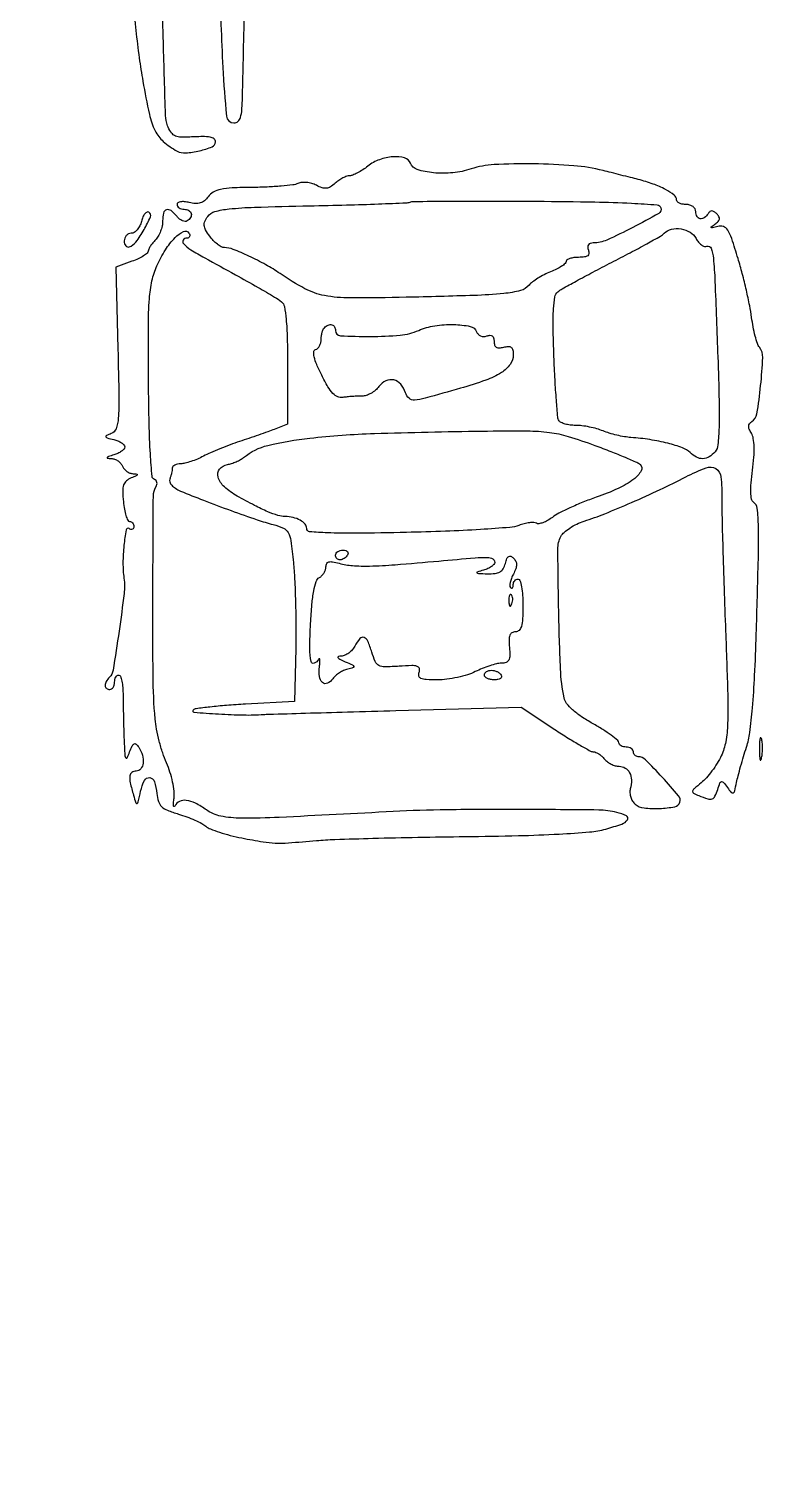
# Model space of a CAD drawing. Extents: x 0 to 2558, y 0 to 3412.
# Drawn here: x 1280.1 to 1433.5, y 922.4 to 1221.6 of the extents above; entities that cross this region are included whole.
import ezdxf

# ---------------------------------------------------------------- set-up
doc = ezdxf.new("R2010")
doc.units = 0

msp = doc.modelspace()

# ---------------------------------------------------------------- linework, layer by layer
for points in [[(1286.775, 2242.902503, 0.000001), (1177.44536, 2242.627485, 0.134519)], [(1176.555032, 2242.380365, -0.000002), (1098.265318, 2241.934774, -0.000173)], [(1319.866449, 1231.417086, 0.007685), (1320.536456, 1213.5593, 0.010243), (1321.281431, 1203.421734, 0.386908), (1322.843325, 1201.999537, 0.183699), (1323.666424, 1202.31224, 0.136577), (1324.198222, 1203.136634, 0.058831), (1324.496883, 1204.742271, 0.010899), (1324.631041, 1207.749537, -0.000005), (1324.704195, 1210.958263, -0.000001), (1324.831971, 1216.559674, -0.000001), (1324.980176, 1223.055371, -0.000001), (1325.131041, 1229.666374, -0.003312)], [(1347, 900.068317, 0.000002), (1365.687198, 900.484728, 0.000002), (1385.0375, 900.916042, 0.000002), (1402.386564, 901.302857, 0.000005), (1414, 901.561942, 0.001032)], [(1318.533359, 1297.258028, -0.000023), (1318.953716, 1275.5, 0.000715)], [(1301.873784, 1226.892105, 0.006408), (1302.419854, 1221.260039, 0.006383), (1303.121179, 1215.551222, 0.010116), (1303.883001, 1210.68311, 0.009726), (1305.247725, 1203.77038, 0.060189), (1306.434363, 1200.357277, 0.100282), (1308.134075, 1198.143213, 0.051913), (1311, 1196.129727, 0.146666), (1312.781007, 1195.736214, 0.039833), (1315.663296, 1196.181924, 0.037332), (1318.323328, 1197.027189, 0.306187), (1319, 1198.028592, 0.224701), (1318.697271, 1198.668207, 0.129455), (1317.906485, 1199.03011, 0.04891), (1316.340826, 1199.146147, 0.007723), (1313.25424, 1199.025065, -0.033847), (1311.535128, 1199.04744, -0.109172), (1310.448891, 1199.38127, -0.123872), (1309.682318, 1200.112985, -0.049753), (1309.030843, 1201.418878, -0.083289), (1308.605469, 1203.548726, -0.000866), (1308.160922, 1218.769061, -0.002647), (1307.760397, 1236.830344, -0.001493)]]:
    msp.add_lwpolyline(points, format="xyb")
for points in [[(1350.727129, 1193, -0.021898), (1349.660978, 1192.234465, -0.023786), (1348.560265, 1191.5875, -0.024163), (1347.571838, 1191.127592, -0.097099), (1346.921011, 1191, 0.088726), (1346.315095, 1190.891625, 0.032374), (1345.515887, 1190.535962, 0.030871), (1344.673095, 1190.024846, 0.032183), (1343.911928, 1189.420296, -0.044612), (1342.926826, 1188.677001, -0.112821), (1342.083541, 1188.385758, -0.10957), (1341.181957, 1188.485717, -0.040699), (1340.005046, 1188.997299, 0.052889), (1339.05447, 1189.383287, 0.044573), (1337.9875, 1189.589537, 0.046601), (1336.969124, 1189.598427, 0.086383), (1336.171859, 1189.389116, -0.076344), (1335.106479, 1189.086577, -0.009369), (1332.691147, 1188.830667, -0.010911), (1329.790784, 1188.641877, -0.008812), (1326.670343, 1188.562113, 0.008745), (1322.469465, 1188.455295, 0.041085), (1320.075043, 1188.154341, 0.075712), (1318.550775, 1187.583571, 0.107831), (1317.471451, 1186.628765, -0.06148), (1316.688962, 1185.796378, -0.097618), (1315.832848, 1185.329946, -0.090712), (1314.81764, 1185.204119, -0.047107), (1313.551108, 1185.397817, 0.032665), (1312.533271, 1185.583661, 0.065766), (1311.718774, 1185.570586, 0.106479), (1311.193158, 1185.37301, 0.255098), (1311, 1185.019052, 0.145579), (1311.115597, 1184.63044, 0.099274), (1311.440625, 1184.299347, 0.083326), (1311.926589, 1184.076193, 0.066148), (1312.5, 1184, -0.125396), (1313.453288, 1183.757103, -0.209117), (1313.952347, 1183.113438, -0.201258), (1313.827773, 1182.28907, -0.118052), (1313.113307, 1181.570027, -0.165938), (1312.682148, 1181.471484, -0.078442), (1312.124078, 1181.620389, -0.064546), (1311.529284, 1181.981976, -0.050777), (1310.990862, 1182.51101, 0.051862), (1309.753216, 1183.721828, 0.248748), (1308.814625, 1183.895738, 0.265618), (1308.188688, 1183.220007, 0.057041), (1308, 1181.571429, -0.052818), (1307.889848, 1180.531586, -0.038434), (1307.559375, 1179.415625, -0.039096), (1307.074739, 1178.39386, -0.066186), (1306.5, 1177.642857, 0.026412), (1305.925887, 1177.004662, 0.028911), (1305.440625, 1176.327761, 0.030097), (1305.097932, 1175.706371, 0.111411), (1305, 1175.272317, -0.22704), (1304.803899, 1174.862715, -0.03088), (1304.006608, 1174.298283, -0.030538), (1302.913628, 1173.710751, -0.021304), (1301.61824, 1173.178917), (1298.23648, 1171.956056), (1298.675014, 1154.96843, -0.002219), (1298.894993, 1144.676465, -0.023544), (1298.768569, 1140.484169, -0.066389), (1298.305605, 1138.310062, -0.218766), (1297.306774, 1137.286441, 0.01451), (1296.290151, 1136.861494, 0.402483), (1296.192349, 1136.61703, 0.234882), (1296.44862, 1136.390137, 0.007764), (1297.809017, 1136.04604, -0.038635), (1298.692818, 1135.763472, -0.050876), (1299.43976, 1135.366649, -0.060892), (1299.954754, 1134.922526, -0.186499), (1300.118034, 1134.5, -0.181969), (1299.95628, 1134.070262, -0.057628), (1299.43976, 1133.602719, -0.048866), (1298.692807, 1133.172172, -0.037693), (1297.809017, 1132.84968, 0.007545), (1296.708659, 1132.521772, 0.164718), (1296.440859, 1132.326016, 0.562066), (1296.507093, 1132.174058, 0.019937), (1297.281385, 1132.09968, -0.074292), (1298.00543, 1131.949732, -0.061016), (1298.708571, 1131.588656, -0.062599), (1299.285766, 1131.081068, -0.089748), (1299.638374, 1130.5, 0.084423), (1299.980969, 1129.921738, 0.063496), (1300.527528, 1129.422005, 0.063125), (1301.185855, 1129.072746, 0.080958), (1301.856989, 1128.936614, -0.022457), (1302.612755, 1128.873386, -0.50157), (1302.705462, 1128.708661, -0.185383), (1302.477267, 1128.479731, -0.008834), (1301.462987, 1128.047627, 0.080788), (1300.441518, 1127.426559, 0.136242), (1299.885486, 1126.600518, 0.085457), (1299.691211, 1125.324973, 0.018933), (1299.818023, 1123.111013, 0.020296), (1300.033075, 1121.535568, 0.031798), (1300.357803, 1120.20761, 0.033145), (1300.734123, 1119.236403, 0.291583), (1301.105035, 1119, -0.117583), (1301.446399, 1118.918598, -0.100582), (1301.737104, 1118.688914, -0.092721), (1301.932277, 1118.345432, -0.083143), (1302, 1117.940983, -0.108972), (1301.921712, 1117.586039, -0.182303), (1301.70625, 1117.3746, -0.161196), (1301.3821, 1117.343488, -0.082592), (1301, 1117.5, 0.53091), (1300.376951, 1117.219846, 0.017594), (1299.936744, 1114.02468, 0.023813), (1299.73847, 1110.363836, 0.035489), (1299.944978, 1107.164544, -0.064024), (1299.969033, 1103.971457, -0.00599), (1298.929702, 1096.162742, -0.003263), (1297.689485, 1088.002449, -0.158239), (1296.949443, 1086.55, 0.064016), (1296.25474, 1085.64978, 0.138173), (1296.036021, 1084.809987, 0.22464), (1296.322248, 1084.234833, 0.168335), (1297, 1084, 0.148195), (1297.381354, 1084.115568, 0.098894), (1297.70625, 1084.440625, 0.082425), (1297.925306, 1084.926543, 0.064853), (1298, 1085.5, -0.056342), (1298.064859, 1086.073761, -0.075782), (1298.256797, 1086.559375, -0.094994), (1298.540696, 1086.884968, -0.167614), (1298.874202, 1087, -0.318474), (1299.215599, 1086.758004, -0.032774), (1299.496308, 1085.751563, -0.03132), (1299.695128, 1084.379027, -0.01937), (1299.764405, 1082.75, 0.003051), (1299.783998, 1080.764468, 0.001573), (1299.8315, 1078.279687, 0.001563), (1299.896397, 1075.723858, 0.002365), (1299.970347, 1073.5, 0.003761), (1300.103762, 1070.569315, 0.09482), (1300.295427, 1069.793128, 0.622145), (1300.586879, 1069.785389, 0.027617), (1301.131497, 1070.975928, -0.01715), (1301.686466, 1072.259422, -0.162635), (1302.095359, 1072.685469, -0.325351), (1302.511638, 1072.624425, -0.058118), (1303.036039, 1071.975928, -0.071364), (1303.790033, 1070.293838, -0.096857), (1303.93231, 1068.639647, -0.140939), (1303.451787, 1067.461771, -0.229774), (1302.5, 1067, 0.157578), (1301.604759, 1066.710675, 0.211091), (1301.178933, 1065.983156, 0.084955), (1301.257602, 1064.580476, 0.014718), (1301.930166, 1062, 0.006654), (1302.431741, 1060.365268, 0.46885), (1302.664932, 1060.271331, 0.212789), (1302.89234, 1060.565811, 0.002981), (1303.421575, 1062.80297, -0.058087), (1304.227583, 1065.064419, -0.324625), (1305.300339, 1065.629185, -0.2875), (1306.291874, 1064.788772, -0.052107), (1306.802731, 1062.315477, 0.051256), (1307.143759, 1060.650141, 0.127438), (1307.797321, 1059.602857, 0.096356), (1309.002217, 1058.835223, 0.02191), (1311.302731, 1058.043849, -0.016393), (1313.01964, 1057.474331, -0.016056), (1314.707677, 1056.789941, -0.016166), (1316.147906, 1056.094903, -0.056625), (1317, 1055.518086, 0.082323), (1317.940567, 1054.94924, 0.015786), (1319.821875, 1054.266579, 0.016431), (1322.092943, 1053.604512, 0.014481), (1324.5, 1053.061592, 0.006778), (1328.917771, 1052.260767, 0.032795), (1331.454023, 1052.005769, 0.02693), (1334.205918, 1052.058632, 0.003587), (1340, 1052.524479, -0.013212), (1343.878549, 1052.761283, -0.001917), (1351.7875, 1053.004343, -0.00217), (1361.143248, 1053.215346, -0.001857), (1371, 1053.358245, 0.00338), (1382.064762, 1053.552383, 0.007344), (1390.555587, 1053.883634, 0.008177), (1396.897254, 1054.3285, 0.045587), (1400.25, 1054.929938, 0.016192), (1403.615798, 1055.974753, 0.163623), (1404.76096, 1056.859382, 0.452944), (1404.544497, 1057.666857, 0.053145), (1402.563292, 1058.394759, 0.058821), (1398.780814, 1058.883107, 0.001759), (1382.81626, 1059.000822, 0.003905), (1367.150337, 1058.938887, 0.010462), (1356, 1058.574304, -0.000883), (1332.278078, 1057.343417, -0.014615), (1324.363664, 1057.178397, -0.047227), (1320.108328, 1057.617234, -0.1058), (1317.140494, 1058.899959, 0.035449), (1314.824877, 1060.313019, 0.087274), (1312.930175, 1060.905215, 0.142363), (1311.517271, 1060.685893, 0.175347), (1310.578736, 1059.75, -0.242091), (1310.407455, 1059.618132, -0.432113), (1310.278308, 1059.713227, -0.051385), (1310.267174, 1060.343469, -0.012463), (1310.381608, 1061.380134, 0.062399), (1310.396081, 1062.795121, 0.024471), (1310.078155, 1064.724187, 0.023764), (1309.526147, 1066.800985, 0.027297), (1308.799791, 1068.719701, -0.025132), (1308.015222, 1070.765417, -0.015526), (1307.290992, 1073.238177, -0.015561), (1306.726067, 1075.732277, -0.026846), (1306.433515, 1077.839566, -0.018962), (1306.011745, 1086.932895, -0.003026), (1305.969393, 1104.745181, -0.000711), (1306.069053, 1124.294963, -0.137623), (1306.611161, 1126.179862, 0.078647), (1306.814693, 1126.665855, 0.111345), (1306.823037, 1127.133124, 0.130462), (1306.636114, 1127.507219, 0.132316), (1306.289161, 1127.736946, -0.300657), (1305.785257, 1128.379656, -0.005118), (1305.453726, 1133.069581, -0.009491), (1305.195783, 1139.303362, -0.003569), (1305.062663, 1148.039968, -0.002683), (1305.031199, 1159.549859, -0.017313), (1305.247602, 1165.356022, -0.034729), (1305.781603, 1169.109873, -0.052543), (1306.805374, 1172.244004, -0.034861), (1308.570604, 1175.550204, -0.05328), (1310.578684, 1178.102818, -0.084864), (1312.343088, 1179.385089, -0.386814), (1313.45974, 1179.065143, -0.076207), (1313.632651, 1178.657822, -0.153481), (1313.613574, 1178.312886, -0.186622), (1313.40967, 1178.084504, -0.118795), (1313.059017, 1178, 0.246768), (1312.296507, 1177.599272, 0.346622), (1312.343782, 1176.86469, 0.069208), (1313.866642, 1175.579375, 0.016258), (1316.75, 1173.888807, -0.001577), (1323.151356, 1170.383915, -0.003789), (1327.865319, 1167.736761, -0.00379), (1331.305953, 1165.73546, -0.033703), (1332.75, 1164.743737, -0.1835), (1333.343135, 1163.75124, -0.020405), (1333.704337, 1161.089979, -0.017658), (1333.933038, 1157.204012, -0.005868), (1334, 1151.498876), (1334, 1139.242641), (1331.25, 1138.176455, -0.005981), (1329.884263, 1137.665659, -0.002334), (1327.985937, 1136.991439, -0.00231), (1325.924344, 1136.280726, -0.00287), (1324, 1135.639555, 0.010071), (1322.057635, 1134.961147, 0.00749), (1319.940625, 1134.137249, 0.007576), (1317.966429, 1133.299604, 0.016969), (1316.5, 1132.590581, -0.021067), (1315.223001, 1131.986005, -0.019524), (1313.867188, 1131.474126, -0.019942), (1312.625455, 1131.114264, -0.059741), (1311.75, 1131.006161, 0.050482), (1311.080368, 1130.935996, 0.070286), (1310.514062, 1130.732085, 0.090224), (1310.133102, 1130.432786, 0.183238), (1310, 1130.081787, -0.039592), (1309.964697, 1129.636652, -0.016281), (1309.849782, 1129.041837, -0.015988), (1309.684419, 1128.40845, -0.019767), (1309.488619, 1127.830937, 0.181376), (1309.483939, 1127.21173, 0.095587), (1309.886074, 1126.543732, 0.069333), (1310.659774, 1125.892228, 0.04026), (1311.738619, 1125.329269, 0.008282), (1316.485918, 1123.411586, 0.004831), (1322.236654, 1121.262187, 0.004449), (1327.684366, 1119.340503, 0.018786), (1331, 1118.341475, -0.041241), (1333.144317, 1117.588921, -0.166274), (1334.145484, 1116.657189, -0.089966), (1334.68316, 1114.99199, -0.007482), (1335.21949, 1110.464392, -0.01351), (1335.480702, 1107.030648, -0.005392), (1335.660582, 1102.31454, -0.005332), (1335.745518, 1097.22162, -0.00669), (1335.710733, 1092.5), (1335.482487, 1081.5), (1325.265084, 1080.940507, 0.005941), (1321.29966, 1080.676071, 0.008907), (1317.846206, 1080.342529, 0.004552), (1314.951406, 1079.984069, 0.16474), (1314.357174, 1079.690507, 0.639959), (1314.515441, 1079.261164, 0.004334), (1319.658766, 1078.89853, 0.010643), (1324.88451, 1078.687104, 0.021541), (1329, 1078.785581, -0.009329), (1330.139373, 1078.840703, -0.000108), (1337.713433, 1079.063965, -0.000329), (1346.461548, 1079.314186, -0.000215), (1356.556369, 1079.591932), (1382.612738, 1080.297634), (1389.669198, 1075.648817, 0.006146), (1392.446468, 1073.867708, 0.008847), (1394.950898, 1072.36559, 0.005296), (1397.080059, 1071.169095, 0.126007), (1397.740384, 1071, -0.107598), (1398.216659, 1070.896307, -0.039343), (1398.822721, 1070.559375, -0.036775), (1399.448721, 1070.073981, -0.036266), (1400, 1069.5, 0.060264), (1400.606831, 1068.925899, 0.043957), (1401.399307, 1068.440625, 0.044601), (1402.24641, 1068.109673, 0.070946), (1403.015456, 1068, -0.135721), (1404.325488, 1067.637729, -0.143503), (1405.229991, 1066.659285, -0.113509), (1405.5934, 1065.141705, -0.066289), (1405.36208, 1063.276595, 0.079774), (1405.282119, 1062.451123, 0.060913), (1405.448707, 1061.557581, 0.06115), (1405.824469, 1060.73422, 0.082129), (1406.360689, 1060.115618, 0.146014), (1408.217067, 1059.324738, 0.038631), (1411.473973, 1059.208923, 0.035927), (1414.604002, 1059.565718, 0.273838), (1415.674037, 1060.504009, 0.259459), (1415.416538, 1061.832952, 0.010243), (1412.032197, 1065.694782, 0.011552), (1408.511445, 1069.375518, 0.198681), (1407.001907, 1070, -0.098844), (1406.619538, 1070.076335, -0.097899), (1406.29431, 1070.29375, -0.09799), (1406.076495, 1070.618365, -0.099233), (1406, 1071, 0.148195), (1405.884432, 1071.381354, 0.098894), (1405.559375, 1071.70625, 0.082425), (1405.073457, 1071.925306, 0.064853), (1404.5, 1072, -0.058387), (1403.926313, 1072.067221, -0.077495), (1403.440625, 1072.265709, -0.096178), (1403.115226, 1072.559508, -0.162565), (1403, 1072.904542, 0.22631), (1402.766589, 1073.39382, 0.01259), (1401.390161, 1074.451911, 0.01741), (1399.619619, 1075.651239, 0.011691), (1397.519696, 1076.901975, -0.019574), (1395.143063, 1078.368758, -0.035154), (1393.336513, 1079.7777, -0.043783), (1392.112877, 1081.089504, -0.115818), (1391.578292, 1082.247433, -0.039729), (1390.836484, 1088.272975, -0.005982), (1390.457596, 1100.44652, -0.002927), (1390.287275, 1113.255903, -0.12536), (1390.934218, 1115.877085, -0.089488), (1391.598547, 1116.715791, -0.034687), (1392.779901, 1117.619564, -0.032964), (1394.226846, 1118.443811, -0.034933), (1395.742323, 1119.052735, 0.017185), (1400.026166, 1120.599921, 0.007387), (1405.634859, 1122.943043, 0.007285), (1411.55667, 1125.623649, 0.009367), (1416.916062, 1128.2681, -0.02719), (1421.146616, 1130.171267, -0.232763), (1423.15609, 1129.991931, -0.235846), (1424.223282, 1128.294178, -0.027867), (1424.417142, 1123.706309, 0.009329), (1424.433645, 1120.512621, 0.001125), (1424.617103, 1113.478638, 0.001338), (1424.876323, 1105.119753, 0.001101), (1425.196496, 1096.199695, -0.002052), (1425.644416, 1083.021275, -0.016026), (1425.631051, 1076.880786, -0.035464), (1425.234032, 1073.118037, -0.065982), (1424.306294, 1070.199695, -0.028328), (1423.462634, 1068.641377, -0.02097), (1422.364416, 1067.018017, -0.021329), (1421.19378, 1065.568535, -0.04391), (1420.138764, 1064.563768, 0.009492), (1418.655136, 1063.333709, 0.167325), (1418.345362, 1062.802585, 0.326914), (1418.540187, 1062.383868, 0.032361), (1419.605515, 1061.884054, 0.018395), (1421.502331, 1061.219069, 0.155927), (1422.3946, 1061.227062, 0.204202), (1422.990818, 1061.751238, 0.034868), (1423.559333, 1063.186942, -0.013087), (1424.024303, 1064.529056, -0.262366), (1424.344208, 1064.79739, -0.273574), (1424.72963, 1064.657008, -0.014013), (1425.576825, 1063.564049, 0.020677), (1426.393237, 1062.539296, 0.35508), (1426.787497, 1062.469855, 0.209097), (1427.094395, 1062.873144, 0.009268), (1427.486075, 1064.627107, -0.012787), (1427.812057, 1066.040059, -0.00497), (1428.332262, 1067.977963, -0.004916), (1428.937454, 1070.066644, -0.006074), (1429.544006, 1072, 0.046379), (1430.22961, 1075.016881, 0.011026), (1430.789274, 1080.14445, 0.00949), (1431.247309, 1086.900966, 0.004683), (1431.585793, 1095.5, 0.00123), (1432.018532, 1111.222427, 0.011608), (1432.030961, 1117.970528, 0.021364), (1431.788661, 1121.74566, 0.231614), (1430.997905, 1123.001295, -0.214599), (1430.594396, 1123.598202, -0.035462), (1430.451165, 1125.01495, -0.028865), (1430.506725, 1127.009205, -0.012588), (1430.799529, 1129.642414, 0.014631), (1431.088897, 1132.345203, 0.027093), (1431.140141, 1134.551331, 0.033158), (1430.973474, 1136.259887, 0.098769), (1430.560758, 1137.354924, -0.039187), (1430.12851, 1138.187229, -0.10939), (1430.009623, 1138.830506, -0.148076), (1430.185497, 1139.345348, -0.096725), (1430.646009, 1139.778467, 0.215819), (1431.731114, 1141.421132, 0.013764), (1432.503263, 1147.275793, 0.014888), (1432.936918, 1153.138921, 0.179634), (1432.255326, 1155.256348, -0.086954), (1431.836274, 1156.035546, -0.016087), (1431.37218, 1157.603427, -0.016824), (1430.945371, 1159.494571, -0.014635), (1430.623675, 1161.5, 0.017155), (1430.222347, 1163.923684, 0.007157), (1429.522763, 1167.162722, 0.007071), (1428.67439, 1170.611929, 0.009095), (1427.792343, 1173.756074, 0.007316), (1426.478128, 1177.911266, 0.061032), (1425.634215, 1179.690571, 0.168801), (1424.739763, 1180.401482, 0.153225), (1423.556818, 1180.440567, -0.005186), (1422.445717, 1180.144177, -0.235517), (1422.220176, 1180.19279, -0.49238), (1422.223099, 1180.345282, -0.008756), (1422.991641, 1180.892853, 0.047478), (1423.647619, 1181.44138, 0.15433), (1423.902914, 1181.939953, 0.175039), (1423.809612, 1182.453945, 0.064906), (1423.354508, 1183.045492, 0.046277), (1422.793176, 1183.511532, 0.145335), (1422.331718, 1183.660251, 0.181657), (1421.928643, 1183.519357, 0.080562), (1421.553851, 1183.087132, -0.09868), (1420.773441, 1182.249919, -0.198563), (1419.90978, 1182.046104, -0.232185), (1419.250929, 1182.513055, -0.125134), (1419, 1183.5, 0.130775), (1418.846791, 1184.075754, 0.10214), (1418.416667, 1184.5625, 0.08892), (1417.769411, 1184.888136, 0.072314), (1417, 1185, -0.046275), (1416.234497, 1185.071, -0.066223), (1415.5875, 1185.283415, -0.086308), (1415.150844, 1185.596247, -0.196715), (1415, 1185.964816, 0.233848), (1414.507924, 1186.959411, 0.040653), (1412.6918, 1188.125172, 0.036196), (1410.123641, 1189.262922, 0.023627), (1407.023526, 1190.213179, 0.000251), (1405.399214, 1190.627386, 0.000139), (1403.412789, 1191.132283, 0.000138), (1401.398166, 1191.64316, 0.000222), (1399.679587, 1192.077649, 0.041981), (1393.608847, 1193.077746, 0.016843), (1385.195313, 1193.462332, 0.015706), (1377.002955, 1193.303261, 0.066953), (1372.20258, 1192.40725, -0.055145), (1368.419792, 1191.608648, -0.048438), (1364.381178, 1191.604284, -0.051481), (1361.020182, 1192.280667, -0.229645), (1359.593117, 1193.617937, 0.240863), (1358.382396, 1194.705073, 0.082318), (1355.961778, 1194.934945, 0.069526), (1353.135328, 1194.337196, 0.079989)], [(1411.724356, 1184.328384, -0.358257), (1411.269432, 1183.14371, -0.009101), (1405.86613, 1180.206399, -0.015004), (1400.475455, 1177.604269, -0.105315), (1397.638417, 1177, 0.080985), (1397.017974, 1176.898844, 0.166396), (1396.63166, 1176.603331, 0.163074), (1396.502848, 1176.128157, 0.077109), (1396.638374, 1175.5, -0.105503), (1396.747593, 1174.806374, -0.223804), (1396.495463, 1174.338646, -0.129766), (1395.826907, 1174.073201, -0.029975), (1394.606989, 1174, 0.031987), (1393.608313, 1173.936045, 0.049336), (1392.765803, 1173.741888, 0.063467), (1392.1827, 1173.458882, 0.25326), (1392, 1173.12132, -0.218193), (1391.809157, 1172.704813, -0.031539), (1391.045312, 1172.126018, -0.030943), (1389.994825, 1171.519637, -0.021905), (1388.75, 1170.966947, 0.02357), (1387.417138, 1170.36985, 0.021321), (1386.099765, 1169.63134, 0.021873), (1384.977379, 1168.867891, 0.061321), (1384.291754, 1168.211599, -0.159602), (1382.519535, 1167.076921, -0.038548), (1379.04486, 1166.459327, -0.016988), (1372.803323, 1166.053839, -0.001936), (1358.684312, 1165.672095, -0.005834), (1347.040987, 1165.538284, -0.046537), (1341.695937, 1166.037792, -0.075865), (1337.622494, 1167.467854, -0.028584), (1332.446332, 1170.614531, 0.024333), (1329.468521, 1172.459622, 0.017276), (1325.967883, 1174.244487, 0.015091), (1322.682691, 1175.659789, 0.088558), (1320.848871, 1176.031425, -0.120842), (1320.213743, 1176.202976, -0.03928), (1319.396264, 1176.741895, -0.036507), (1318.548812, 1177.506955, -0.033823), (1317.797985, 1178.405918, -0.027396), (1316.947705, 1179.722454, -0.105851), (1316.654718, 1180.644221, -0.130972), (1316.795315, 1181.495809, -0.051868), (1317.397469, 1182.528894, -0.170634), (1318.858362, 1183.531378, -0.040072), (1321.818091, 1184.080055, -0.018305), (1327.094733, 1184.431959, -0.002272), (1338.599485, 1184.724717, 0.001588), (1346.299209, 1184.910105, 0.002457), (1352.947974, 1185.124018, 0.000753), (1358.712966, 1185.346555, 0.076372), (1359.5, 1185.499988, -0.084223), (1360.300811, 1185.643177, -0.000521), (1367.672538, 1185.701004, -0.00212), (1376.102198, 1185.722598, -0.001348), (1385.91715, 1185.679671, -0.002404), (1397.998207, 1185.536173, -0.008907), (1405.614682, 1185.273304, -0.005772), (1410.950307, 1184.932121, -0.302233)], [(1303.587621, 1181.493089, -0.05266), (1303.238325, 1180.539527, -0.061386), (1302.710674, 1179.732345, -0.071464), (1302.093837, 1179.184176, -0.147005), (1301.480948, 1179, 0.106081), (1300.915902, 1178.878755, 0.099339), (1300.435028, 1178.534896, 0.09614), (1300.112679, 1178.021091, 0.092416), (1300, 1177.416667, 0.067068), (1300.07809, 1176.837117, 0.109983), (1300.30881, 1176.401374, 0.144356), (1300.651732, 1176.17767, 0.154472), (1301.051267, 1176.183756, 0.153467), (1302.439654, 1177.188219, 0.03095), (1304.124819, 1179.771298, 0.027444), (1305.453744, 1182.444852, 0.371741), (1305.150398, 1183.407049, 0.255181), (1304.744219, 1183.428954, 0.110508), (1304.304799, 1183.083714, 0.070414), (1303.895194, 1182.40675, 0.039429)], [(1419.041508, 1177.922441, 0.050421), (1419.553743, 1177.160956, 0.064859), (1420.17143, 1176.587423, 0.079329), (1420.795119, 1176.27804, 0.168716), (1421.326692, 1176.295122, -0.421126), (1422.186876, 1175.89983, -0.061406), (1422.654049, 1173.812714, -0.014537), (1422.983312, 1169.011796, -0.000726), (1423.581697, 1153.251879, -0.003257), (1423.854978, 1144.140121, -0.013209), (1423.838608, 1138.588071, -0.016858), (1423.60952, 1134.961121, -0.150095), (1423.00156, 1133.501879, -0.082562), (1421.793153, 1132.456218, -0.129582), (1420.484761, 1132.064572, -0.127297), (1419.1364, 1132.366252, -0.078172), (1417.812882, 1133.329975, 0.110071), (1416.247364, 1134.324915, 0.024233), (1413.184907, 1135.266954, 0.02407), (1409.456843, 1136.029798, 0.021018), (1405.5, 1136.473526, -0.025343), (1404.147289, 1136.637075, -0.015009), (1402.554314, 1136.961665, -0.014999), (1400.980216, 1137.382136, -0.024859), (1399.6849, 1137.8414, 0.029093), (1398.398012, 1138.285456, 0.018317), (1396.851945, 1138.659661, 0.01838), (1395.298876, 1138.916808, 0.031843), (1393.993917, 1139, -0.030633), (1392.849796, 1139.070163, -0.036525), (1391.78971, 1139.280106, -0.039593), (1390.946382, 1139.585726, -0.148682), (1390.528706, 1139.953553, -0.116251), (1390.278848, 1140.702226, -0.002959), (1389.975219, 1144.277128, -0.00616), (1389.693857, 1148.502394, -0.004146), (1389.472061, 1153.333076, -0.005112), (1389.305208, 1159.4286, -0.019117), (1389.38601, 1163.259725, -0.026327), (1389.666716, 1165.756456, -0.180284), (1390.272482, 1166.811177, -0.04539), (1391.180941, 1167.435366, -0.002724), (1394.086364, 1169.044707, -0.004067), (1397.577594, 1170.917029, -0.002991), (1401.475682, 1172.937225, 0.003606), (1405.354227, 1174.953346, 0.005062), (1408.784715, 1176.812793, 0.003075), (1411.641385, 1178.421898, 0.066665), (1412.405571, 1179.005571, -0.140117), (1413.939134, 1179.857306, -0.097899), (1415.927537, 1179.923704, -0.096867), (1417.809651, 1179.226152, -0.133622)], [(1344.001892, 1158.75, 0.397843), (1345.016579, 1157.679855, 0.014156), (1351.209994, 1157.51636, 0.022027), (1357.464313, 1157.804035, 0.079662), (1361.3151, 1158.783198, -0.06411), (1364.642322, 1159.73975, -0.043531), (1368.580511, 1159.99566, -0.042265), (1372.031838, 1159.626357, -0.25889), (1373.355157, 1158.516859, 0.098155), (1373.692018, 1157.982044, 0.103401), (1374.201945, 1157.627956, 0.101431), (1374.819427, 1157.503614, 0.090987), (1375.462146, 1157.623848, -0.074737), (1376.130816, 1157.771418, -0.177629), (1376.612539, 1157.63103, -0.169034), (1376.904451, 1157.205006, -0.066554), (1377, 1156.490357, 0.076279), (1377.11681, 1155.729134, 0.183423), (1377.464228, 1155.288212, 0.15201), (1378.07074, 1155.140474, 0.048287), (1379, 1155.289749, -0.051241), (1379.987757, 1155.442456, -0.186791), (1380.579513, 1155.247448, -0.177231), (1380.904572, 1154.695595, -0.045406), (1381, 1153.646927, -0.160606), (1380.3566, 1151.695551, -0.093172), (1378.529171, 1149.999918, -0.054555), (1375.254624, 1148.405203, -0.016645), (1370, 1146.716744, -0.002259), (1362.676703, 1144.665478, -0.047404), (1360.443346, 1144.273256, -0.203627), (1359.314652, 1144.650616, -0.135585), (1358.56035, 1145.809855, 0.100173), (1357.580321, 1147.574271, 0.160754), (1356.121747, 1148.459175, 0.171808), (1354.49643, 1148.273492, 0.116513), (1353.041096, 1147.082044, -0.055963), (1352.303547, 1146.313159, -0.045896), (1351.365197, 1145.667526, -0.047694), (1350.378317, 1145.231991, -0.084076), (1349.5, 1145.096961, 0.013584), (1348.591669, 1145.086104, 0.008033), (1347.509114, 1145.026304, 0.008034), (1346.429652, 1144.931808, 0.013653), (1345.531028, 1144.813696, -0.14039), (1344.454697, 1144.944532, -0.102498), (1343.4581, 1145.632509, -0.059058), (1342.408189, 1147.029974, -0.016491), (1341.110543, 1149.443172, -0.013682), (1340.072605, 1151.688355, -0.042511), (1339.547336, 1153.269705, -0.076172), (1339.4609, 1154.300283, -0.304049), (1339.829516, 1154.776505, 0.118553), (1340.277179, 1155.055769, 0.069252), (1340.65617, 1155.566119, 0.062995), (1340.912684, 1156.218461, 0.062286), (1341, 1156.916667, -0.034165), (1341.049177, 1157.635533, -0.033153), (1341.195833, 1158.348438, -0.034987), (1341.410244, 1158.956282, -0.094364), (1341.666667, 1159.333333, -0.091021), (1342.463618, 1159.883081, -0.168339), (1343.23806, 1159.952004, -0.20331), (1343.790774, 1159.535359, -0.131295)], [(1397.949664, 1134.837281, -0.004495), (1401.292527, 1133.566496, -0.006254), (1404.26046, 1132.3646, -0.003992), (1406.726002, 1131.306846, -0.077016), (1407.426371, 1130.86091, -0.362568), (1407.63564, 1129.516637, -0.097374), (1406.071713, 1127.787792, -0.052607), (1402.837336, 1125.865737, -0.023926), (1398.268182, 1124.023645, 0.011674), (1395.503386, 1122.986976, 0.011708), (1392.792689, 1121.823328, 0.011597), (1390.47802, 1120.69922, 0.044965), (1389.132463, 1119.84592, -0.032446), (1388.156902, 1119.192503, -0.042013), (1387.183436, 1118.732651, -0.047678), (1386.344509, 1118.507632, -0.182059), (1385.822106, 1118.609945, 0.134883), (1385.282731, 1118.768218, 0.034551), (1384.366157, 1118.720701, 0.032638), (1383.288491, 1118.517774, 0.028099), (1382.189643, 1118.168736, -0.07158), (1380.303362, 1117.745287, -0.003869), (1374.19477, 1117.315918, -0.005973), (1366.894487, 1116.947011, -0.004318), (1358.75, 1116.703347, -0.002469), (1348.144306, 1116.530078, -0.012732), (1342.272825, 1116.612659, -0.014174), (1338.600891, 1116.862263, -0.386305), (1338, 1117.523942, 0.184444), (1337.649288, 1118.442325, 0.085144), (1336.632325, 1119.250238, 0.069122), (1335.159949, 1119.810229, 0.056413), (1333.483312, 1120, -0.077233), (1332.004076, 1120.229864, -0.024228), (1329.897487, 1121.015027, -0.018481), (1327.140947, 1122.32008, -0.007596), (1323.5, 1124.28239, -0.057657), (1320.84935, 1126.193598, -0.134565), (1319.553767, 1128.244631, -0.249227), (1319.871874, 1129.875457, -0.17838), (1321.5, 1130.843913, 0.034376), (1322.365596, 1131.067046, 0.023468), (1323.313812, 1131.432575, 0.023714), (1324.198986, 1131.873653, 0.043317), (1324.866168, 1132.326464, -0.112042), (1329.915252, 1134.826194, -0.031628), (1338.61829, 1136.349906, -0.019574), (1352.090816, 1137.307301, -0.004725), (1374.449664, 1137.807119, -0.004345), (1383.91907, 1137.847004, -0.030317), (1388.533875, 1137.546185, -0.043142), (1392.404259, 1136.713386, -0.01403)], [(1377.134017, 1110.475, -0.182601), (1376.96743, 1110.055012, -0.055523), (1376.444455, 1109.595375, -0.047401), (1375.694014, 1109.170307, -0.036542), (1374.809017, 1108.84968, 0.006428), (1373.480609, 1108.457042, 0.58027), (1373.44453, 1108.294924, 0.17558), (1373.747381, 1108.170226, 0.002793), (1375.633369, 1108.09968, 0.033709), (1377.223252, 1108.156289, 0.104875), (1378.238143, 1108.483591, 0.131578), (1378.901163, 1109.142924, 0.067792), (1379.350615, 1110.232753, -0.029031), (1379.686511, 1111.267713, -0.157293), (1380.054788, 1111.719513, -0.264841), (1380.496733, 1111.744762, -0.081347), (1381.059887, 1111.340113, -0.08605), (1381.520818, 1110.685821, -0.114646), (1381.674559, 1109.977555, -0.086694), (1381.513253, 1109.12736, -0.032747), (1381.01162, 1108.021713, 0.029651), (1380.604744, 1107.139461, 0.04061), (1380.353397, 1106.302228, 0.046178), (1380.27193, 1105.616118, 0.205651), (1380.41898, 1105.247687, 0.139848), (1380.638988, 1105.125343, 0.260401), (1380.829325, 1105.18005, 0.147235), (1380.959718, 1105.425063, 0.049213), (1381, 1105.833333, -0.084383), (1381.07573, 1106.278867, -0.093242), (1381.29375, 1106.657292, -0.100475), (1381.618559, 1106.910364, -0.115918), (1382, 1107, -0.332234), (1382.391033, 1106.707933, -0.026982), (1382.70625, 1105.384375, -0.027868), (1382.927854, 1103.60834, -0.017105), (1383, 1101.5, -0.011718), (1382.934169, 1098.691452, -0.057607), (1382.67891, 1097.129173, -0.129874), (1382.192969, 1096.309881, -0.196768), (1381.43603, 1096, 0.135983), (1380.726899, 1095.803508, 0.167287), (1380.287705, 1095.280677, 0.092155), (1380.109943, 1094.322224, 0.02398), (1380.18603, 1092.75, -0.02256), (1380.27447, 1091.024027, -0.120373), (1380.057734, 1090.11279, -0.194405), (1379.505747, 1089.634802, -0.077087), (1378.5, 1089.456163, 0.054451), (1377.500928, 1089.324825, 0.018425), (1376.087681, 1088.924018, 0.018076), (1374.546226, 1088.362487, 0.019797), (1373.096362, 1087.706163, -0.040777), (1371.472548, 1087.051637, -0.021958), (1369.384371, 1086.501185, -0.021727), (1367.193063, 1086.124164, -0.031745), (1365.239373, 1086, -0.012005), (1362.873556, 1086.05681, -0.085794), (1361.760545, 1086.304749, -0.242755), (1361.339066, 1086.800957, -0.149667), (1361.3933, 1087.58254, 0.152339), (1361.443044, 1088.358079, 0.265879), (1361.013184, 1088.812132, 0.0813), (1359.854059, 1088.964598, 0.009608), (1357.250289, 1088.83254, -0.013133), (1354.26298, 1088.702133, -0.123098), (1353.019102, 1088.990235, -0.172655), (1352.256105, 1089.798997, -0.032021), (1351.543203, 1091.75, 0.026108), (1350.723045, 1094.07956, 0.213383), (1349.924706, 1094.837762, 0.317186), (1349.0584, 1094.593204, 0.047526), (1348, 1093, -0.058829), (1347.46329, 1092.230317, -0.05173), (1346.740326, 1091.56888, -0.054612), (1345.949784, 1091.10728, -0.095902), (1345.214816, 1090.936614, 0.05536), (1344.58821, 1090.843478, 0.517679), (1344.507784, 1090.628014, 0.12926), (1344.880522, 1090.304005, 0.011923), (1346, 1089.784294, -0.00652), (1347.528166, 1089.094821, -0.204799), (1347.797908, 1088.793351, -0.423238), (1347.66691, 1088.538534, -0.01607), (1346.524933, 1088.231012, 0.051109), (1345.686492, 1087.940974, 0.034551), (1344.800093, 1087.451835, 0.034797), (1344.000395, 1086.852829, 0.056804), (1343.426637, 1086.230557, -0.123603), (1342.290956, 1085.2866, -0.303219), (1341.265934, 1085.432414, -0.182817), (1340.622893, 1086.670498, -0.062624), (1340.638707, 1088.726133, 0.012927), (1340.74571, 1089.723055, 0.055759), (1340.727659, 1090.317989, 0.460228), (1340.596263, 1090.401546, 0.211812), (1340.421264, 1090.25, -0.190532), (1339.569469, 1089.449117, -0.463642), (1338.906435, 1089.802968, -0.056474), (1338.636209, 1092.510991, -0.009396), (1338.804764, 1097.75, -0.009392), (1339.083275, 1101.737265, -0.024975), (1339.477105, 1104.563452, -0.031869), (1339.974513, 1106.494422, -0.184045), (1340.625498, 1107.29969, 0.070674), (1341.151269, 1107.714565, 0.054301), (1341.59624, 1108.296096, 0.055186), (1341.898418, 1108.947429, 0.081209), (1342, 1109.568742, -0.120676), (1342.16, 1110.222022, -0.213419), (1342.587042, 1110.56027, -0.10851), (1343.38043, 1110.586608, -0.022429), (1344.75, 1110.269052, 0.04992), (1347.508388, 1109.787225, 0.024132), (1351.095158, 1109.697822, 0.014062), (1356.411463, 1109.971618, 0.00311), (1365.5, 1110.753316, -0.001641), (1373.074885, 1111.42726, -0.02735), (1375.59882, 1111.504944, -0.121284), (1376.714085, 1111.201913, -0.276891)], [(1346.5, 1112, -0.06081), (1346.193797, 1111.617485, -0.051032), (1345.7871, 1111.29375, -0.053229), (1345.346558, 1111.073302, -0.089642), (1344.940983, 1111, -0.105429), (1344.581949, 1111.076556, -0.099231), (1344.276414, 1111.29375, -0.096318), (1344.071618, 1111.618268, -0.092995), (1344, 1112, -0.153634), (1344.120018, 1112.381379, -0.097988), (1344.457961, 1112.70625, -0.080552), (1344.962904, 1112.925455, -0.062283), (1345.559017, 1113, -0.066118), (1346.110654, 1112.926733, -0.138808), (1346.478525, 1112.70625, -0.191142), (1346.607943, 1112.379648, -0.139169)], [(1380.078947, 1102.416667, 0.018894), (1380.137993, 1101.670344, 0.168741), (1380.279315, 1101.37858, 0.470617), (1380.461564, 1101.395823, 0.054073), (1380.683114, 1101.8125, 0.051402), (1380.839148, 1102.359369, 0.05415), (1380.876576, 1102.916927, 0.060344), (1380.797407, 1103.402231, 0.126455), (1380.604167, 1103.729167, 0.296942), (1380.385309, 1103.77538, 0.208169), (1380.200665, 1103.592839, 0.077125), (1380.089945, 1103.112848, 0.028489)], [(1378.5, 1087, -0.202618), (1378.558599, 1086.621877, -0.181468), (1378.33165, 1086.29375, -0.104212), (1377.804599, 1086.071541, -0.047867), (1377.059017, 1086, -0.0466), (1376.270941, 1086.073608, -0.066561), (1375.604836, 1086.29375, -0.086673), (1375.155423, 1086.618015, -0.195654), (1375, 1087, -0.142666), (1375.111069, 1087.38134, -0.09965), (1375.423289, 1087.70625, -0.08433), (1375.890182, 1087.925146, -0.067639), (1376.440983, 1088, -0.061875), (1377.038022, 1087.925833, -0.051278), (1377.640225, 1087.70625, -0.053305), (1378.157656, 1087.382836, -0.08825)], [(1432.252183, 1071.5, 0.008901), (1432.284834, 1070.071102, 0.053901), (1432.394187, 1069.339362, 0.67161), (1432.54341, 1069.319562, 0.082665), (1432.707261, 1069.761659, 0.028254), (1432.840609, 1070.754739, 0.020511), (1432.880728, 1071.869594, 0.020826), (1432.830983, 1072.934218, 0.041951), (1432.68708, 1073.761659, 0.285845), (1432.523779, 1073.916221, 0.417468), (1432.37161, 1073.814362, 0.038992), (1432.273069, 1072.938425, 0.009782)]]:
    msp.add_lwpolyline(points, format="xyb", close=True)

doc.saveas('drawing.dxf')
